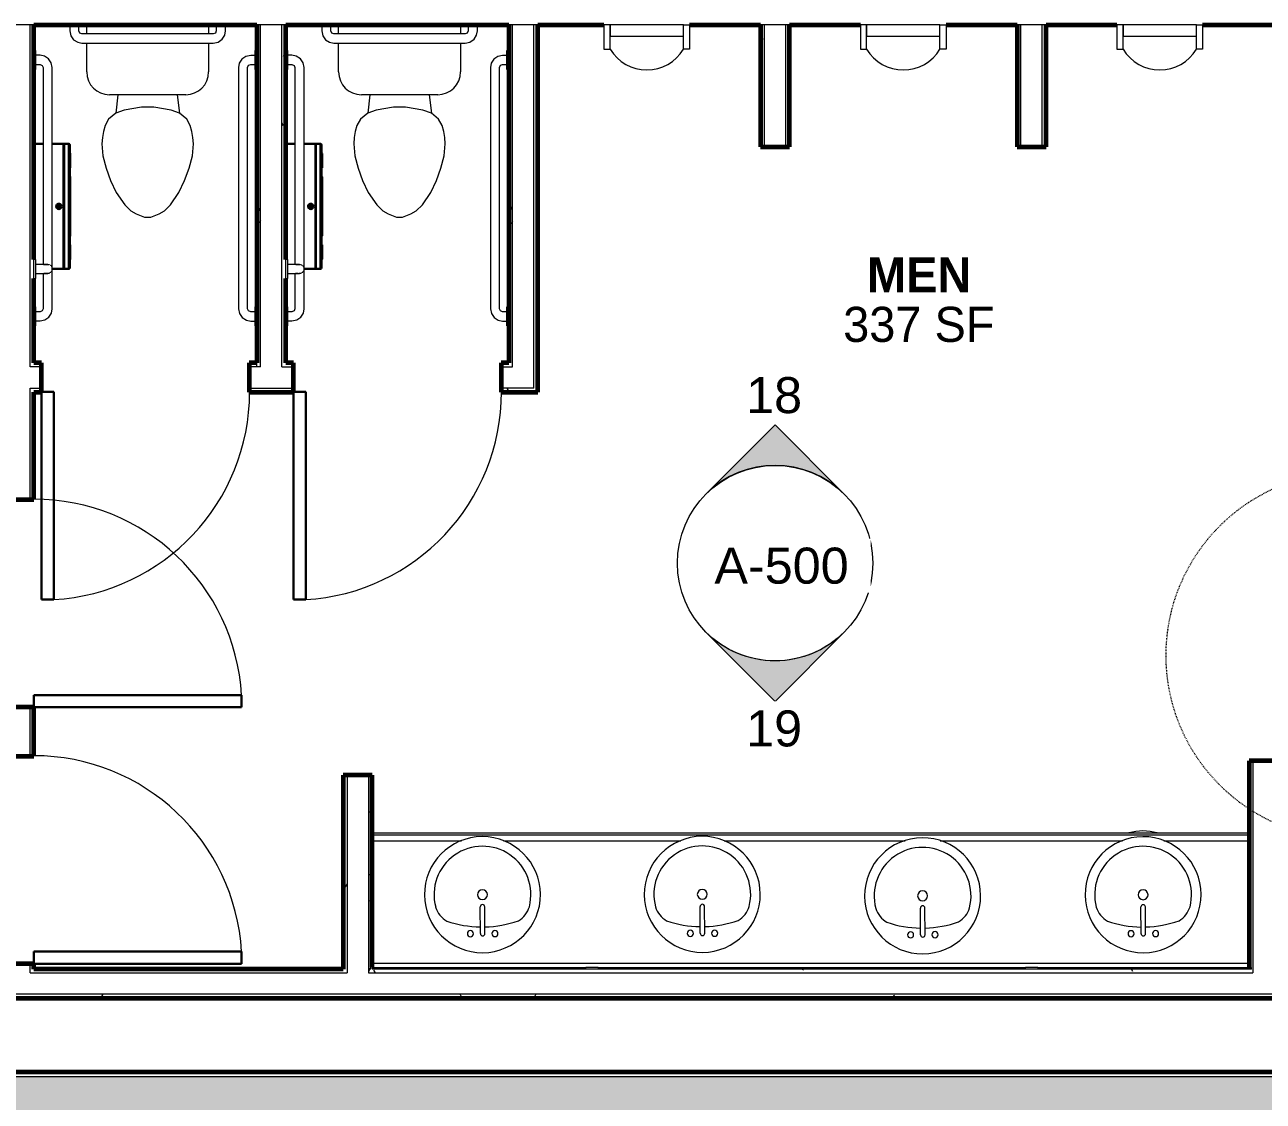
# Model space of a CAD drawing. Header units: inches. Extents: x 30 to 2293, y -1876 to -115.
# Drawn here: x 830.1 to 1032.9, y -692.5 to -516.2 of the extents above; entities that cross this region are included whole.
import ezdxf

# ---------------------------------------------------------------- set-up
doc = ezdxf.new("R2010")
doc.units = ezdxf.units.IN
doc.header["$MEASUREMENT"] = 0
doc.linetypes.add('Dash', pattern=[0.25, 0.125, -0.125])
for name, color, linetype, lineweight in [('A-AREA-IDEN', 2, 'Continuous', 9), ('A-DETL-HDLN', 90, 'Dash', 9), ('A-DETL-THIN', 151, 'Continuous', 9), ('A-DOOR', 31, 'Continuous', 18), ('A-WALL', 113, 'Continuous', 18), ('A-WALL-PATT', 111, 'Continuous', 60), ('G-ANNO-SYMB', 111, 'Continuous', 9), ('I-WALL', 2, 'Continuous', 18), ('L-SITE-WALL', 31, 'Continuous', 18), ('P-SANR-FIXT', 6, 'Continuous', 9), ('Q-CASE', 31, 'Continuous', 9), ('Q-SPCQ', 91, 'Continuous', 9)]:
    doc.layers.add(name, color=color, linetype=linetype, lineweight=lineweight)
doc.styles.add('Arial', font='arial.ttf', dxfattribs={"height": 5.901198})
doc.styles.add('Century Gothic', font='GOTHIC.TTF', dxfattribs={"height": 5.748447})
doc.styles.add('Century Gothic_B', font='GOTHICB.TTF', dxfattribs={"height": 5.744479})
pattern_1 = [(0, (0, 0), (20.48, 5.12), [0.845, -14.515, 0.845, -14.515, -81.92]), (0, (0, 0), (20.48, 5.12), [-30.72, 0.845, -29.875, 0.845, -14.515, -35.84]), (0, (0, 0), (20.48, 5.12), [-76.8, 0.845, -9.395, 0.845, -24.755]), (120, (7.68, 2.56), (-14.67405, 15.1762), [0.845, -14.515, 0.845, -14.515, -81.92]), (120, (7.68, 2.56), (-14.67405, 15.1762), [-30.72, 0.845, -29.875, 0.845, -14.515, -35.84]), (120, (7.68, 2.56), (-14.67405, 15.1762), [-76.8, 0.845, -9.395, 0.845, -24.755]), (240, (10.24, 12.8), (-5.80595, -20.2962), [0.845, -14.515, 0.845, -14.515, -81.92]), (240, (10.24, 12.8), (-5.80595, -20.2962), [-30.72, 0.845, -29.875, 0.845, -14.515, -35.84]), (240, (10.24, 12.8), (-5.80595, -20.2962), [-76.8, 0.845, -9.395, 0.845, -24.755])]

# ---------------------------------------------------------------- blocks, each defined once
blk = doc.blocks.new('Open Source Metal Building_Exterior_rvt-1-Floor Plan - Office Annex')
at = {"layer": 'A-WALL-PATT', "lineweight": 9}
h = blk.add_hatch(dxfattribs=at)
h.set_pattern_fill('FP_2', color=8, style=0, pattern_type=2)
h.set_pattern_definition([(161.57, (0.32, 0.32), (-2.56049618, -0.0005374), [0, -18.214, 2.022, 0]), (18.43, (-0.32, 0.32), (-2.56049618, 0.0005374), [0, -18.214, 2.022, 0]), (108.43, (0.32, 0.32), (1.2792209, -6.40087673), [6.07, -14.166]), (71.57, (-0.32, 0.32), (1.2792209, 6.40087673), [6.07, -14.166])])
h.paths.add_polyline_path([(1689.24, -696.46), (2210.15, -696.46), (2210.15, -688.46), (1644.4, -688.46), (1644.4, -696.46)], flags=0)
h.paths.add_polyline_path([(1540.94, -696.46), (1608.4, -696.46), (1608.4, -688.46), (1540.94, -688.46)], flags=0)
h.paths.add_polyline_path([(1234.94, -696.46), (1234.94, -688.46), (1174.4, -688.46), (1174.4, -696.46)], flags=0)
h.paths.add_polyline_path([(1138.4, -696.46), (1138.4, -688.46), (421.56, -688.46), (421.56, -696.46), (1038.09, -696.46)], flags=0)
h.paths.add_polyline_path([(385.56, -696.46), (385.56, -688.46), (126.49, -688.46), (126.49, -696.46), (376.31, -696.46)], flags=0)
at = {"layer": 'A-WALL', "color": 10}
blk.add_line((1138.4, -688.46), (421.56, -688.46), dxfattribs=at)
at = {"layer": 'L-SITE-WALL', "color": 250, "lineweight": 60}
blk.add_line((1138.4, -687.71), (421.56, -687.71), dxfattribs=at)
blk = doc.blocks.new('Urinal-Wall-3D - Urinal-Wall-3D-456486-Floor Plan - Office Annex')
at = {"layer": 'P-SANR-FIXT'}
for p, q in [((-11.29, 6), (-11.29, 10)), ((-11.29, 10), (-10.29, 10)), ((-10.29, 10), (-10.29, 6)), ((2.73, 10), (1.71, 10)), ((1.71, 10), (1.71, 6)), ((2.73, 6), (2.73, 10)), ((1.71, 7.85), (-10.29, 7.85)), ((-10.29, 7.85), (-10.29, 6)), ((1.71, 6), (1.71, 7.85)), ((-10.29, 6), (-11.29, 6)), ((-10.29, 6), (1.71, 6)), ((1.71, 6), (2.73, 6))]:
    blk.add_line(p, q, dxfattribs=at)
blk.add_arc((-4.29, 6.39), 7, 31.0027, 148.9973, dxfattribs=at)
blk = doc.blocks.new('Single-Flush - 34_ x 80_-711724-Floor Plan - Office Annex')
at = {"layer": 'A-DOOR', "lineweight": 30}
for p, q in [((15, 2.37), (15, 36.38)), ((17, 36.38), (15, 36.38)), ((17, 2.37), (17, 36.38)), ((17, 2.37), (15, 2.37))]:
    blk.add_line(p, q, dxfattribs=at)
at = {"layer": 'A-DOOR', "lineweight": 9}
blk.add_arc((17, 2.37), 34.07, 93.3657, 180, dxfattribs=at)
blk = doc.blocks.new('Sink Vanity-Round - 19_ x 19_-595517-Floor Plan - Office Annex')
at = {"layer": 'P-SANR-FIXT'}
for p, q in [((3.43, 9.73), (3.43, 5.36)), ((4.18, 9.73), (4.18, 5.36))]:
    blk.add_line(p, q, dxfattribs=at)
for centre, radius, start, end in [((3.81, 3.35), 9.5, 90, 270), ((3.81, 3.35), 9.5, 270, 90), ((1.81, 9.73), 0.5, 360, 180), ((5.81, 9.73), 0.5, 360, 180), ((3.81, -9.17), 17.81, 91.2067, 109.2086), ((1.81, 9.73), 0.5, 180, 360), ((3.81, 9.73), 0.375, 360, 180), ((3.81, -9.17), 17.81, 70.7914, 88.7933), ((5.81, 9.73), 0.5, 180, 360), ((0.05, 4.11), 4.12, 120.7927, 162.1904), ((7.56, 4.11), 4.12, 17.8096, 59.2073), ((3.81, 3.35), 7.93, 165.3071, 14.6929), ((3.81, 3.35), 0.813, 360, 180), ((3.81, 5.36), 0.375, 180, 360), ((3.81, 3.35), 0.813, 180, 360)]:
    blk.add_arc(centre, radius, start, end, dxfattribs=at)
blk = doc.blocks.new('Toilet-Domestic-3D - Toilet-Domestic-3D-V10-Floor Plan - Office Annex')
at = {"layer": 'P-SANR-FIXT'}
for p, q in [((-9.98, 17.98), (-9.98, 19.48)), ((9.98, 19.48), (9.98, 17.98)), ((-9.98, 11.75), (-9.98, 16.48)), ((9.98, 16.48), (9.98, 11.75)), ((6.25, 8.02), (-6.25, 8.02)), ((-4.86, 8.02), (-5.21, 5)), ((4.86, 8.02), (5.21, 5)), ((-5.21, 5), (-6.4, 4)), ((-3.84, 5.5), (-5.21, 5)), ((-1, 6), (-3.84, 5.5)), ((1, 6), (-1, 6)), ((3.84, 5.5), (1, 6)), ((5.21, 5), (3.84, 5.5)), ((6.4, 4), (5.21, 5)), ((-6.97, 3), (-7.24, 2)), ((-6.4, 4), (-6.97, 3)), ((6.97, 3), (6.4, 4)), ((7.24, 2), (6.97, 3)), ((-7.41, 1), (-7.5, 0)), ((-7.5, 0), (-7.33, -1.99)), ((-7.24, 2), (-7.41, 1)), ((7.41, 1), (7.24, 2)), ((7.33, -1.99), (7.5, 0)), ((7.5, 0), (7.41, 1)), ((-7.33, -1.99), (-6.79, -4)), ((6.79, -4), (7.33, -1.99)), ((-6.79, -4), (-6.06, -6)), ((6.06, -6), (6.79, -4)), ((-6.06, -6), (-5.13, -8)), ((5.13, -8), (6.06, -6)), ((-5.13, -8), (-3.74, -10)), ((3.74, -10), (5.13, -8)), ((-3.74, -10), (-2.74, -11)), ((2.74, -11), (3.74, -10)), ((-2.74, -11), (-1.87, -11.5)), ((-1.87, -11.5), (-0.5, -12)), ((-0.5, -12), (0.5, -12)), ((0.5, -12), (1.87, -11.5)), ((1.87, -11.5), (2.74, -11))]:
    blk.add_line(p, q, dxfattribs=at)
for centre, start, end in [((-6.25, 11.75), 180, 270), ((6.25, 11.75), 270, 360)]:
    blk.add_arc(centre, 3.73, start, end, dxfattribs=at)
blk = doc.blocks.new('Toilet-Domestic-3D - Toilet-Domestic-3D-V11-Floor Plan - Office Annex')
at = {"layer": 'P-SANR-FIXT'}
for p, q in [((-9.98, 17.98), (-9.98, 19.48)), ((9.98, 19.48), (9.98, 17.98)), ((-9.98, 11.75), (-9.98, 16.48)), ((9.98, 16.48), (9.98, 11.75)), ((6.25, 8.02), (-6.25, 8.02)), ((-4.86, 8.02), (-5.21, 5)), ((4.86, 8.02), (5.21, 5)), ((-5.21, 5), (-6.4, 4)), ((-3.84, 5.5), (-5.21, 5)), ((-1, 6), (-3.84, 5.5)), ((1, 6), (-1, 6)), ((3.84, 5.5), (1, 6)), ((5.21, 5), (3.84, 5.5)), ((6.4, 4), (5.21, 5)), ((-6.97, 3), (-7.24, 2)), ((-6.4, 4), (-6.97, 3)), ((6.97, 3), (6.4, 4)), ((7.24, 2), (6.97, 3)), ((-7.41, 1), (-7.5, 0)), ((-7.5, 0), (-7.33, -1.99)), ((-7.24, 2), (-7.41, 1)), ((7.41, 1), (7.24, 2)), ((7.33, -1.99), (7.5, 0)), ((7.5, 0), (7.41, 1)), ((-7.33, -1.99), (-6.79, -4)), ((6.79, -4), (7.33, -1.99)), ((-6.79, -4), (-6.06, -6)), ((6.06, -6), (6.79, -4)), ((-6.06, -6), (-5.13, -8)), ((5.13, -8), (6.06, -6)), ((-5.13, -8), (-3.74, -10)), ((3.74, -10), (5.13, -8)), ((-3.74, -10), (-2.74, -11)), ((2.74, -11), (3.74, -10)), ((-2.74, -11), (-1.87, -11.5)), ((-1.87, -11.5), (-0.5, -12)), ((-0.5, -12), (0.5, -12)), ((0.5, -12), (1.87, -11.5)), ((1.87, -11.5), (2.74, -11))]:
    blk.add_line(p, q, dxfattribs=at)
for centre, start, end in [((-6.25, 11.75), 180, 270), ((6.25, 11.75), 270, 360)]:
    blk.add_arc(centre, 3.73, start, end, dxfattribs=at)
blk = doc.blocks.new('817_Grab_Bars - 8170-001240-655301-Floor Plan - Office Annex')
at = {"layer": 'Q-SPCQ'}
for p, q in [((836.67, -516.21), (836.67, -516.49)), ((838.23, -516.49), (836.67, -516.49)), ((837.48, -516.49), (837.48, -517.21)), ((839.8, -516.49), (838.23, -516.49)), ((838.98, -517.21), (838.98, -516.49)), ((839.8, -516.49), (839.8, -516.21)), ((860.67, -516.21), (860.67, -516.49)), ((862.23, -516.49), (860.67, -516.49)), ((861.48, -516.49), (861.48, -517.21)), ((863.8, -516.49), (862.23, -516.49)), ((862.98, -517.21), (862.98, -516.49)), ((863.8, -516.49), (863.8, -516.21)), ((860.98, -517.71), (839.48, -517.71)), ((839.48, -519.21), (860.98, -519.21))]:
    blk.add_line(p, q, dxfattribs=at)
at = {"layer": 'Q-SPCQ', "flags": 128}
for points in [[(837.48, -517.21), (837.65, -518), (838.1, -518.66), (838.78, -519.08), (839.48, -519.21)], [(839.48, -517.71), (839.12, -517.56), (838.98, -517.21)], [(860.98, -519.21), (861.77, -519.05), (862.43, -518.59), (862.86, -517.92), (862.98, -517.21)], [(861.48, -517.21), (861.33, -517.57), (860.98, -517.71)]]:
    blk.add_lwpolyline(points, dxfattribs=at)
blk = doc.blocks.new('817_Grab_Bars - 8170-001420-V15-Floor Plan - Office Annex')
at = {"layer": 'Q-SPCQ'}
for p, q in [((831.89, -520.4), (831.61, -520.4)), ((831.89, -520.4), (831.89, -521.96)), ((832.61, -521.21), (831.89, -521.21)), ((831.89, -521.96), (831.89, -523.52)), ((831.89, -522.71), (832.61, -522.71)), ((833.11, -523.21), (833.11, -555.44)), ((834.61, -562.71), (834.61, -523.21)), ((831.61, -523.52), (831.89, -523.52)), ((833.11, -556.94), (833.11, -562.71)), ((831.89, -562.4), (831.61, -562.4)), ((831.89, -562.4), (831.89, -563.96)), ((832.61, -563.21), (831.89, -563.21)), ((831.61, -565.52), (831.89, -565.52)), ((831.89, -563.96), (831.89, -565.52)), ((831.89, -564.71), (832.61, -564.71))]:
    blk.add_line(p, q, dxfattribs=at)
at = {"layer": 'Q-SPCQ', "flags": 128}
for points in [[(834.61, -523.21), (834.45, -522.43), (833.99, -521.77), (833.32, -521.34), (832.61, -521.21)], [(832.61, -522.71), (832.97, -522.86), (833.11, -523.21)], [(832.61, -564.71), (833.39, -564.55), (834.05, -564.09), (834.48, -563.42), (834.61, -562.71)], [(833.11, -562.71), (832.96, -563.07), (832.61, -563.21)]]:
    blk.add_lwpolyline(points, dxfattribs=at)
blk = doc.blocks.new('817_Grab_Bars - 8170-001420-V9-Floor Plan - Office Annex')
at = {"layer": 'Q-SPCQ'}
for p, q in [((1749.94, -707.7), (1749.66, -707.7)), ((1749.66, -709.27), (1749.66, -707.7)), ((1749.66, -708.52), (1748.94, -708.52)), ((1749.66, -710.83), (1749.66, -709.27)), ((1746.94, -710.52), (1746.94, -750.02)), ((1748.44, -750.02), (1748.44, -710.52)), ((1748.94, -710.02), (1749.66, -710.02)), ((1749.66, -710.83), (1749.94, -710.83)), ((1749.94, -749.7), (1749.66, -749.7)), ((1749.66, -751.27), (1749.66, -749.7)), ((1749.66, -750.52), (1748.94, -750.52)), ((1748.94, -752.02), (1749.66, -752.02)), ((1749.66, -752.83), (1749.66, -751.27)), ((1749.66, -752.83), (1749.94, -752.83))]:
    blk.add_line(p, q, dxfattribs=at)
at = {"layer": 'Q-SPCQ', "flags": 128}
for points in [[(1748.94, -708.52), (1748.15, -708.68), (1747.49, -709.13), (1747.07, -709.81), (1746.94, -710.52)], [(1748.44, -710.52), (1748.59, -710.15), (1748.94, -710.02)], [(1746.94, -750.02), (1747.1, -750.8), (1747.55, -751.46), (1748.23, -751.89), (1748.94, -752.02)], [(1748.94, -750.52), (1748.58, -750.36), (1748.44, -750.02)]]:
    blk.add_lwpolyline(points, dxfattribs=at)
blk = doc.blocks.new('817_Grab_Bars - 8170-001420-V16-Floor Plan - Office Annex')
at = {"layer": 'Q-SPCQ'}
for p, q in [((873.14, -520.4), (872.86, -520.4)), ((873.14, -520.4), (873.14, -521.96)), ((873.86, -521.21), (873.14, -521.21)), ((873.14, -521.96), (873.14, -523.52)), ((873.14, -522.71), (873.86, -522.71)), ((874.36, -523.21), (874.36, -555.44)), ((875.86, -562.71), (875.86, -523.21)), ((872.86, -523.52), (873.14, -523.52)), ((874.36, -556.94), (874.36, -562.71)), ((873.14, -562.4), (872.86, -562.4)), ((873.14, -562.4), (873.14, -563.96)), ((873.86, -563.21), (873.14, -563.21)), ((872.86, -565.52), (873.14, -565.52)), ((873.14, -563.96), (873.14, -565.52)), ((873.14, -564.71), (873.86, -564.71))]:
    blk.add_line(p, q, dxfattribs=at)
at = {"layer": 'Q-SPCQ', "flags": 128}
for points in [[(875.86, -523.21), (875.7, -522.43), (875.24, -521.77), (874.57, -521.34), (873.86, -521.21)], [(873.86, -522.71), (874.22, -522.86), (874.36, -523.21)], [(873.86, -564.71), (874.64, -564.55), (875.3, -564.09), (875.73, -563.42), (875.86, -562.71)], [(874.36, -562.71), (874.21, -563.07), (873.86, -563.21)]]:
    blk.add_lwpolyline(points, dxfattribs=at)
blk = doc.blocks.new('817_Grab_Bars - 8170-001240-654970-Floor Plan - Office Annex')
at = {"layer": 'Q-SPCQ'}
for p, q in [((877.92, -516.21), (877.92, -516.49)), ((879.48, -516.49), (877.92, -516.49)), ((878.73, -516.49), (878.73, -517.21)), ((881.05, -516.49), (879.48, -516.49)), ((880.23, -517.21), (880.23, -516.49)), ((881.05, -516.49), (881.05, -516.21)), ((901.92, -516.21), (901.92, -516.49)), ((903.48, -516.49), (901.92, -516.49)), ((902.73, -516.49), (902.73, -517.21)), ((905.05, -516.49), (903.48, -516.49)), ((904.23, -517.21), (904.23, -516.49)), ((905.05, -516.49), (905.05, -516.21)), ((902.23, -517.71), (880.73, -517.71)), ((880.73, -519.21), (902.23, -519.21))]:
    blk.add_line(p, q, dxfattribs=at)
at = {"layer": 'Q-SPCQ', "flags": 128}
for points in [[(878.73, -517.21), (878.9, -518), (879.35, -518.66), (880.03, -519.08), (880.73, -519.21)], [(880.73, -517.71), (880.37, -517.56), (880.23, -517.21)], [(902.23, -519.21), (903.02, -519.05), (903.68, -518.59), (904.11, -517.92), (904.23, -517.21)], [(902.73, -517.21), (902.58, -517.57), (902.23, -517.71)]]:
    blk.add_lwpolyline(points, dxfattribs=at)
blk = doc.blocks.new('Dispenser-Toilet_Tissue-Frost_Products_LTD_-Jumbo-169 - Steel-Brushed-Stainless_Steel-V19-Floor Plan - Office Annex')
at = {"layer": 'Q-SPCQ', "lineweight": 30}
for p, q in [((833.11, -535.69), (831.61, -535.69)), ((836.45, -535.69), (834.61, -535.69)), ((836.45, -535.69), (836.45, -556.19)), ((836.51, -556.13), (836.51, -535.75)), ((836.54, -535.75), (836.51, -535.75)), ((837.31, -535.69), (836.54, -535.69)), ((836.54, -535.69), (836.54, -535.75)), ((836.54, -535.75), (836.54, -556.13)), ((837.31, -556.19), (837.31, -535.69)), ((837.47, -537.2), (837.47, -535.85)), ((837.47, -554.68), (837.47, -537.2)), ((837.57, -539.53), (837.57, -537.36)), ((837.47, -541), (837.47, -539.69)), ((837.57, -550.69), (837.57, -541.19)), ((835.51, -545.9), (835.51, -545.98)), ((835.85, -545.9), (835.51, -545.9)), ((835.51, -545.98), (835.85, -545.98)), ((835.85, -545.98), (835.85, -545.9)), ((837.47, -552.18), (837.47, -550.88)), ((837.57, -554.52), (837.57, -552.34)), ((837.47, -556.03), (837.47, -554.68)), ((834.61, -556.19), (836.45, -556.19)), ((836.51, -556.13), (836.54, -556.13)), ((836.54, -556.13), (836.54, -556.19)), ((836.54, -556.19), (837.31, -556.19))]:
    blk.add_line(p, q, dxfattribs=at)
for radius in [0.437, 0.357]:
    blk.add_circle((835.69, -545.94), radius, dxfattribs=at)
for centre, radius, start, end in [((836.45, -535.75), 0.06, 0, 90), ((837.31, -535.85), 0.16, 0, 90), ((837.39, -537.36), 0.18, 0, 63.6122), ((837.45, -538.91), 0.118, 10.8116, 82.3569), ((837.42, -538.91), 0.151, 289.6341, 357.321), ((837.42, -538.93), 0.151, 289.6341, 356.8331), ((837.39, -538.94), 0.18, 296.3878, 0), ((837.45, -539.52), 0.119, 10.0401, 81.5195), ((837.42, -539.51), 0.151, 289.6341, 357.321), ((837.42, -539.52), 0.151, 289.6341, 357.321), ((837.39, -539.53), 0.18, 296.3878, 0), ((837.35, -541.19), 0.22, 0, 56.9443), ((837.35, -550.69), 0.22, 303.0557, 0), ((837.39, -552.34), 0.18, 0, 63.6122), ((837.42, -552.35), 0.151, 2.679, 70.3659), ((837.42, -552.36), 0.151, 2.679, 70.3659), ((837.45, -552.36), 0.119, 278.4805, 349.9599), ((837.39, -552.93), 0.18, 0, 63.6084), ((837.42, -552.94), 0.151, 3.1667, 70.3726), ((837.42, -552.96), 0.151, 2.679, 70.3653), ((837.45, -552.96), 0.118, 277.6431, 349.1884), ((837.39, -554.52), 0.18, 296.3878, 0), ((836.45, -556.13), 0.0601, 270, 357.3185), ((837.31, -556.03), 0.16, 270, 359.0019)]:
    blk.add_arc(centre, radius, start, end, dxfattribs=at)
blk = doc.blocks.new('Dispenser-Toilet_Tissue-Frost_Products_LTD_-Jumbo-169 - Steel-Brushed-Stainless_Steel-V20-Floor Plan - Office Annex')
at = {"layer": 'Q-SPCQ', "lineweight": 30}
for p, q in [((874.36, -535.69), (872.86, -535.69)), ((877.7, -535.69), (875.86, -535.69)), ((877.7, -535.69), (877.7, -556.19)), ((877.76, -556.13), (877.76, -535.75)), ((877.79, -535.75), (877.76, -535.75)), ((878.56, -535.69), (877.79, -535.69)), ((877.79, -535.69), (877.79, -535.75)), ((877.79, -535.75), (877.79, -556.13)), ((878.56, -556.19), (878.56, -535.69)), ((878.72, -537.2), (878.72, -535.85)), ((878.72, -554.68), (878.72, -537.2)), ((878.82, -539.53), (878.82, -537.36)), ((878.72, -541), (878.72, -539.69)), ((878.82, -550.69), (878.82, -541.19)), ((876.76, -545.9), (876.76, -545.98)), ((877.1, -545.9), (876.76, -545.9)), ((876.76, -545.98), (877.1, -545.98)), ((877.1, -545.98), (877.1, -545.9)), ((878.72, -552.18), (878.72, -550.88)), ((878.82, -554.52), (878.82, -552.34)), ((878.72, -556.03), (878.72, -554.68)), ((875.86, -556.19), (877.7, -556.19)), ((877.76, -556.13), (877.79, -556.13)), ((877.79, -556.13), (877.79, -556.19)), ((877.79, -556.19), (878.56, -556.19))]:
    blk.add_line(p, q, dxfattribs=at)
for radius in [0.437, 0.357]:
    blk.add_circle((876.94, -545.94), radius, dxfattribs=at)
for centre, radius, start, end in [((877.7, -535.75), 0.06, 0, 90), ((878.56, -535.85), 0.16, 0, 90), ((878.64, -537.36), 0.18, 0, 63.6122), ((878.7, -538.91), 0.118, 10.8116, 82.3569), ((878.67, -538.91), 0.151, 289.6341, 357.321), ((878.67, -538.93), 0.151, 289.6341, 356.8331), ((878.64, -538.94), 0.18, 296.3878, 0), ((878.7, -539.52), 0.119, 10.0401, 81.5195), ((878.67, -539.51), 0.151, 289.6341, 357.321), ((878.67, -539.52), 0.151, 289.6341, 357.321), ((878.64, -539.53), 0.18, 296.3878, 0), ((878.6, -541.19), 0.22, 0, 56.9443), ((878.6, -550.69), 0.22, 303.0557, 0), ((878.64, -552.34), 0.18, 0, 63.6122), ((878.67, -552.35), 0.151, 2.679, 70.3659), ((878.67, -552.36), 0.151, 2.679, 70.3659), ((878.7, -552.36), 0.119, 278.4805, 349.9599), ((878.64, -552.93), 0.18, 0, 63.6084), ((878.67, -552.94), 0.151, 3.1667, 70.3726), ((878.67, -552.96), 0.151, 2.679, 70.3653), ((878.7, -552.96), 0.118, 277.6431, 349.1884), ((878.64, -554.52), 0.18, 296.3878, 0), ((877.7, -556.13), 0.0601, 270, 357.3185), ((878.56, -556.03), 0.16, 270, 359.0019)]:
    blk.add_arc(centre, radius, start, end, dxfattribs=at)
blk = doc.blocks.new('817_Grab_Bars - 8170-001180-V22-Floor Plan - Office Annex')
at = {"layer": 'Q-SPCQ'}
for p, q in [((831.89, -554.62), (831.61, -554.62)), ((831.61, -557.75), (831.61, -554.62)), ((831.89, -554.62), (831.89, -557.75)), ((832.61, -555.44), (831.89, -555.44)), ((831.89, -556.94), (832.61, -556.94)), ((831.61, -557.75), (831.89, -557.75))]:
    blk.add_line(p, q, dxfattribs=at)
at = {"layer": 'Q-SPCQ', "flags": 128}
for points in [[(833.86, -555.44), (833.86, -555.44), (833.86, -555.44), (833.85, -555.44), (833.84, -555.44), (833.83, -555.44), (833.82, -555.44), (833.81, -555.44), (833.8, -555.44), (833.78, -555.44), (833.76, -555.44), (833.74, -555.44), (833.72, -555.44), (833.69, -555.44), (833.67, -555.44), (833.64, -555.44), (833.61, -555.44), (833.58, -555.44), (833.55, -555.44), (833.52, -555.44), (833.48, -555.44), (833.44, -555.44), (833.41, -555.44), (833.37, -555.44), (833.33, -555.44), (833.28, -555.44), (833.24, -555.44), (833.2, -555.44), (833.15, -555.44), (833.11, -555.44), (833.06, -555.44), (833.02, -555.44), (832.97, -555.44), (832.92, -555.44), (832.87, -555.44), (832.82, -555.44), (832.77, -555.44), (832.72, -555.44), (832.67, -555.44), (832.62, -555.44), (832.61, -555.44)], [(833.19, -555.44), (833.23, -555.44), (833.27, -555.44), (833.32, -555.44), (833.36, -555.44), (833.4, -555.44), (833.43, -555.44), (833.47, -555.44), (833.51, -555.44), (833.54, -555.44), (833.57, -555.44), (833.6, -555.44), (833.63, -555.44), (833.66, -555.44), (833.69, -555.44), (833.71, -555.44)], [(833.77, -555.44), (833.79, -555.44), (833.81, -555.44), (833.82, -555.44), (833.83, -555.44), (833.84, -555.44), (833.85, -555.44), (833.85, -555.44), (833.86, -555.44), (833.86, -555.44), (833.86, -555.44)], [(833.86, -555.44), (833.89, -555.44), (833.92, -555.44), (833.95, -555.44), (833.98, -555.45), (834.01, -555.45), (834.04, -555.46), (834.07, -555.47), (834.1, -555.48), (834.12, -555.49), (834.15, -555.5), (834.18, -555.51)], [(834.28, -555.57), (834.31, -555.59), (834.33, -555.6), (834.35, -555.62)], [(832.61, -556.94), (832.66, -556.94), (832.71, -556.94), (832.76, -556.94), (832.81, -556.94), (832.86, -556.94), (832.91, -556.94), (832.95, -556.94), (833, -556.94), (833.05, -556.94), (833.1, -556.94), (833.14, -556.94), (833.19, -556.94), (833.23, -556.94), (833.27, -556.94), (833.32, -556.94), (833.36, -556.94), (833.4, -556.94), (833.43, -556.94), (833.47, -556.94), (833.51, -556.94), (833.54, -556.94), (833.57, -556.94), (833.6, -556.94), (833.63, -556.94), (833.66, -556.94), (833.69, -556.94), (833.71, -556.94), (833.73, -556.94), (833.76, -556.94), (833.77, -556.94), (833.79, -556.94), (833.81, -556.94), (833.82, -556.94), (833.83, -556.94), (833.84, -556.94), (833.85, -556.94), (833.85, -556.94), (833.86, -556.94), (833.86, -556.94), (833.86, -556.94)], [(833.86, -556.94), (833.86, -556.94), (833.86, -556.94), (833.85, -556.94), (833.84, -556.94), (833.83, -556.94), (833.82, -556.94), (833.81, -556.94), (833.8, -556.94), (833.78, -556.94), (833.76, -556.94), (833.74, -556.94), (833.72, -556.94), (833.69, -556.94), (833.67, -556.94), (833.64, -556.94), (833.61, -556.94), (833.58, -556.94), (833.55, -556.94), (833.52, -556.94), (833.48, -556.94), (833.44, -556.94), (833.41, -556.94), (833.37, -556.94), (833.33, -556.94), (833.28, -556.94), (833.24, -556.94)], [(834.19, -556.86), (834.16, -556.87), (834.13, -556.89), (834.1, -556.9), (834.07, -556.91), (834.05, -556.91), (834.02, -556.92), (833.99, -556.93), (833.96, -556.93), (833.93, -556.93), (833.9, -556.94), (833.87, -556.94), (833.86, -556.94)], [(834.36, -556.75), (834.34, -556.77), (834.31, -556.78), (834.29, -556.8), (834.26, -556.82)], [(834.48, -556.61), (834.46, -556.64), (834.44, -556.66), (834.42, -556.68)], [(834.44, -555.71), (834.46, -555.73), (834.47, -555.76)], [(834.57, -556.42), (834.56, -556.45), (834.55, -556.48), (834.54, -556.51), (834.52, -556.53)], [(834.53, -555.86), (834.55, -555.89), (834.56, -555.92), (834.57, -555.94)], [(834.59, -556.03), (834.6, -556.06), (834.6, -556.09), (834.61, -556.12), (834.61, -556.15), (834.61, -556.18)], [(834.61, -556.19), (834.61, -556.22), (834.61, -556.25), (834.6, -556.28), (834.6, -556.31), (834.59, -556.34)]]:
    blk.add_lwpolyline(points, dxfattribs=at)
blk = doc.blocks.new('817_Grab_Bars - 8170-001180-V23-Floor Plan - Office Annex')
at = {"layer": 'Q-SPCQ'}
for p, q in [((873.14, -554.62), (872.86, -554.62)), ((872.86, -557.75), (872.86, -554.62)), ((873.14, -554.62), (873.14, -557.75)), ((873.86, -555.44), (873.14, -555.44)), ((873.14, -556.94), (873.86, -556.94)), ((872.86, -557.75), (873.14, -557.75))]:
    blk.add_line(p, q, dxfattribs=at)
at = {"layer": 'Q-SPCQ', "flags": 128}
for points in [[(875.11, -555.44), (875.11, -555.44), (875.11, -555.44), (875.1, -555.44), (875.09, -555.44), (875.08, -555.44), (875.07, -555.44), (875.06, -555.44), (875.05, -555.44), (875.03, -555.44), (875.01, -555.44), (874.99, -555.44), (874.97, -555.44), (874.94, -555.44), (874.92, -555.44), (874.89, -555.44), (874.86, -555.44), (874.83, -555.44), (874.8, -555.44), (874.77, -555.44), (874.73, -555.44), (874.69, -555.44), (874.66, -555.44), (874.62, -555.44), (874.58, -555.44), (874.53, -555.44), (874.49, -555.44), (874.45, -555.44), (874.4, -555.44), (874.36, -555.44), (874.31, -555.44), (874.27, -555.44), (874.22, -555.44), (874.17, -555.44), (874.12, -555.44), (874.07, -555.44), (874.02, -555.44), (873.97, -555.44), (873.92, -555.44), (873.87, -555.44), (873.86, -555.44)], [(874.49, -555.44), (874.52, -555.44), (874.57, -555.44), (874.61, -555.44), (874.65, -555.44), (874.68, -555.44), (874.72, -555.44), (874.76, -555.44), (874.79, -555.44), (874.82, -555.44), (874.85, -555.44), (874.88, -555.44), (874.91, -555.44), (874.94, -555.44), (874.96, -555.44), (874.98, -555.44), (875.01, -555.44), (875.02, -555.44)], [(875.07, -555.44), (875.08, -555.44), (875.09, -555.44), (875.1, -555.44), (875.1, -555.44), (875.11, -555.44), (875.11, -555.44), (875.11, -555.44)], [(875.11, -555.44), (875.14, -555.44), (875.17, -555.44), (875.2, -555.44), (875.23, -555.45), (875.26, -555.45)], [(875.35, -555.48), (875.37, -555.49), (875.4, -555.5), (875.43, -555.51), (875.46, -555.52)], [(875.51, -555.55), (875.53, -555.57), (875.56, -555.59), (875.58, -555.6), (875.6, -555.62)], [(875.67, -555.69), (875.69, -555.71), (875.71, -555.73), (875.72, -555.76), (875.74, -555.78)], [(873.86, -556.94), (873.91, -556.94), (873.96, -556.94), (874.01, -556.94), (874.06, -556.94), (874.11, -556.94), (874.16, -556.94), (874.2, -556.94), (874.25, -556.94), (874.3, -556.94), (874.35, -556.94), (874.39, -556.94), (874.44, -556.94), (874.48, -556.94), (874.52, -556.94), (874.57, -556.94), (874.61, -556.94), (874.65, -556.94), (874.68, -556.94), (874.72, -556.94), (874.76, -556.94), (874.79, -556.94), (874.82, -556.94), (874.85, -556.94), (874.88, -556.94), (874.91, -556.94), (874.94, -556.94), (874.96, -556.94), (874.98, -556.94), (875.01, -556.94), (875.02, -556.94), (875.04, -556.94), (875.06, -556.94), (875.07, -556.94), (875.08, -556.94), (875.09, -556.94), (875.1, -556.94), (875.1, -556.94), (875.11, -556.94), (875.11, -556.94), (875.11, -556.94)], [(874.86, -556.94), (874.83, -556.94), (874.8, -556.94), (874.77, -556.94), (874.73, -556.94), (874.69, -556.94), (874.66, -556.94), (874.62, -556.94), (874.58, -556.94), (874.53, -556.94), (874.49, -556.94), (874.45, -556.94)], [(875.11, -556.94), (875.11, -556.94), (875.11, -556.94), (875.1, -556.94), (875.09, -556.94), (875.08, -556.94), (875.07, -556.94), (875.06, -556.94), (875.05, -556.94), (875.03, -556.94)], [(875.41, -556.87), (875.38, -556.89), (875.35, -556.9), (875.32, -556.91), (875.3, -556.91), (875.27, -556.92), (875.24, -556.93), (875.21, -556.93), (875.18, -556.93), (875.15, -556.94), (875.12, -556.94), (875.11, -556.94)], [(875.61, -556.75), (875.59, -556.77), (875.56, -556.78), (875.54, -556.8), (875.51, -556.82)], [(875.73, -556.61), (875.71, -556.64), (875.69, -556.66), (875.67, -556.68)], [(875.77, -555.83), (875.78, -555.86), (875.8, -555.89), (875.81, -555.92), (875.82, -555.94), (875.83, -555.97)], [(875.82, -556.42), (875.81, -556.45), (875.8, -556.48), (875.79, -556.51), (875.77, -556.53)], [(875.84, -556.03), (875.85, -556.06), (875.85, -556.09), (875.86, -556.12), (875.86, -556.15), (875.86, -556.18)], [(875.86, -556.19), (875.86, -556.22), (875.86, -556.25), (875.85, -556.28), (875.85, -556.31), (875.84, -556.34)]]:
    blk.add_lwpolyline(points, dxfattribs=at)
blk = doc.blocks.new('Bradley-Washroom_Accessories-Mirrors-747_Standard - 60_ x 36_ _ BradEX 2-663032-Floor Plan - Office Annex')
at = {"layer": 'Q-SPCQ'}
for p, q in [((887.01, -670.59), (922.01, -670.59)), ((887.01, -670.59), (887.01, -670.84)), ((922.01, -670.84), (887.01, -670.84)), ((922.01, -670.84), (922.01, -670.55)), ((924.01, -670.55), (922.01, -670.55)), ((924.01, -670.84), (922.01, -670.84)), ((924.01, -670.55), (924.01, -670.84)), ((924.01, -670.59), (994.01, -670.59)), ((994.01, -670.84), (924.01, -670.84)), ((994.01, -670.84), (994.01, -670.55)), ((996.01, -670.55), (994.01, -670.55)), ((996.01, -670.84), (994.01, -670.84)), ((996.01, -670.55), (996.01, -670.84)), ((996.01, -670.59), (1031.01, -670.59)), ((1031.01, -670.84), (996.01, -670.84)), ((1031.01, -670.84), (1031.01, -670.59))]:
    blk.add_line(p, q, dxfattribs=at)
blk = doc.blocks.new('Counter Top1 - 24_ Depth-699709-Floor Plan - Office Annex')
at = {"layer": 'Q-CASE'}
for p, q in [((96.33, -0.75), (-47.26, -0.75)), ((-47.26, -22), (96.33, -22))]:
    blk.add_line(p, q, dxfattribs=at)
blk = doc.blocks.new('KNEE PROTECTOR1 - KNEE PROTECTOR-701074-Floor Plan - Office Annex')
at = {"layer": 'Q-CASE'}
for p, q in [((79114.3, -9330.82), (79100.33, -9330.82)), ((79150.92, -9330.82), (79121.06, -9330.82)), ((79186.31, -9330.82), (79156.67, -9330.82)), ((79222.44, -9330.82), (79193.41, -9330.82)), ((79243.92, -9330.82), (79229.29, -9330.82)), ((79243.92, -9331.82), (79100.33, -9331.82))]:
    blk.add_line(p, q, dxfattribs=at)
blk = doc.blocks.new('Elevation - Filled Arrow-152140-Floor Plan - Office Annex')
at = {"layer": 'G-ANNO-SYMB'}
blk.add_circle((0, 0), 0.25, dxfattribs=at)
blk = doc.blocks.new('Elevation - Filled Arrow-151867-Floor Plan - Office Annex')
at = {"layer": 'G-ANNO-SYMB'}
h = blk.add_hatch(color=256, dxfattribs=at)
edge = h.paths.add_edge_path(flags=0)
edge.add_line((0, 0.3536), (0.1768, 0.1768))
edge.add_arc((0, 0), 0.25, 45, 135)
edge.add_line((-0.1768, 0.1768), (0, 0.3536))
for p, q in [((0, 0.3536), (-0.1768, 0.1768)), ((0, 0.3536), (-0.1768, 0.1768)), ((0.1768, 0.1768), (0, 0.3536)), ((0.1768, 0.1768), (0, 0.3536))]:
    blk.add_line(p, q, dxfattribs=at)
blk.add_arc((0, 0), 0.25, 45, 135, dxfattribs=at)

msp = doc.modelspace()

# ---------------------------------------------------------------- hatches: boundary and pattern name
at = {"layer": 'A-WALL-PATT', "lineweight": 9}
h = msp.add_hatch(dxfattribs=at)
h.set_pattern_fill('FP_1', color=256, style=0, pattern_type=2)
h.set_pattern_definition(pattern_1)
h.paths.add_polyline_path([(831.61, -670.84), (831.61, -669.96), (830.98, -669.96), (830.98, -670.84)], flags=0)
h.paths.add_polyline_path([(830.98, -635.96), (831.61, -635.96), (831.61, -627.96), (830.98, -627.96), (830.98, -629.33)], flags=0)
h.paths.add_polyline_path([(831.61, -593.96), (831.61, -576.34), (830.98, -576.34), (830.98, -593.96)], flags=0)
h.paths.add_polyline_path([(831.61, -572.21), (831.61, -516.21), (830.98, -516.21), (830.98, -572.21)], flags=0)
h = msp.add_hatch(dxfattribs=at)
h.set_pattern_fill('FP_1', color=256, style=0, pattern_type=2)
h.set_pattern_definition(pattern_1)
h.paths.add_polyline_path([(868.73, -572.21), (868.73, -516.21), (868.11, -516.21), (868.11, -572.21)], flags=0)
h = msp.add_hatch(dxfattribs=at)
h.set_pattern_fill('FP_1', color=256, style=0, pattern_type=2)
h.set_pattern_definition(pattern_1)
h.paths.add_polyline_path([(872.86, -571.59), (872.86, -516.21), (872.23, -516.21), (872.23, -571.59)], flags=0)
h = msp.add_hatch(dxfattribs=at)
h.set_pattern_fill('FP_1', color=256, style=0, pattern_type=2)
h.set_pattern_definition(pattern_1)
h.paths.add_polyline_path([(909.36, -572.21), (909.98, -572.21), (909.98, -516.21), (909.36, -516.21), (909.36, -571.59)], flags=0)
h = msp.add_hatch(dxfattribs=at)
h.set_pattern_fill('FP_1', color=256, style=0, pattern_type=2)
h.set_pattern_definition(pattern_1)
h.paths.add_polyline_path([(951.23, -536.21), (951.23, -516.21), (950.61, -516.21), (950.61, -536.21)], flags=0)
h = msp.add_hatch(dxfattribs=at)
h.set_pattern_fill('FP_1', color=256, style=0, pattern_type=2)
h.set_pattern_definition(pattern_1)
h.paths.add_polyline_path([(830.98, -576.34), (832.86, -576.34), (832.86, -575.71), (830.98, -575.71)], flags=0)
h.paths.add_polyline_path([(874.11, -576.34), (874.11, -575.71), (866.86, -575.71), (866.86, -576.34)], flags=0)
h.paths.add_polyline_path([(913.48, -576.34), (913.48, -575.71), (908.11, -575.71), (908.11, -576.34), (909.36, -576.34)], flags=0)
h = msp.add_hatch(dxfattribs=at)
h.set_pattern_fill('FP_1', color=256, style=0, pattern_type=2)
h.set_pattern_definition(pattern_1)
h.paths.add_polyline_path([(882.89, -670.84), (882.89, -639.09), (882.26, -639.09), (882.26, -670.84)], flags=0)
h = msp.add_hatch(dxfattribs=at)
h.set_pattern_fill('FP_1', color=256, style=0, pattern_type=2)
h.set_pattern_definition(pattern_1)
h.paths.add_polyline_path([(887.01, -670.84), (887.01, -639.09), (886.39, -639.09), (886.39, -670.84)], flags=0)
h = msp.add_hatch(dxfattribs=at)
h.set_pattern_fill('FP_1', color=256, style=0, pattern_type=2)
h.set_pattern_definition(pattern_1)
h.paths.add_polyline_path([(769.5, -671.46), (827.48, -671.46), (827.48, -670.84), (764.73, -670.84), (764.73, -671.46), (765.36, -671.46)], flags=0)
h.paths.add_polyline_path([(830.98, -671.46), (882.89, -671.46), (882.89, -670.84), (830.98, -670.84)], flags=0)
h.paths.add_polyline_path([(887.01, -671.46), (1031.23, -671.46), (1031.23, -670.84), (886.39, -670.84), (886.39, -671.46)], flags=0)
h.paths.add_polyline_path([(1034.73, -671.46), (1040.76, -671.46), (1040.76, -670.84), (1034.73, -670.84)], flags=0)
h.paths.add_polyline_path([(1054.37, -671.46), (1113.61, -671.46), (1113.61, -670.84), (1052.93, -670.84), (1052.93, -671.46)], flags=0)
h = msp.add_hatch(dxfattribs=at)
h.set_pattern_fill('FP_1', color=256, style=0, pattern_type=2)
h.set_pattern_definition(pattern_1)
h.paths.add_polyline_path([(765.36, -675.59), (1040.76, -675.59), (1040.76, -674.96), (765.36, -674.96)], flags=0)
h.paths.add_polyline_path([(1054.37, -675.59), (1113.61, -675.59), (1113.61, -674.96), (1052.93, -674.96), (1052.93, -675.59)], flags=0)

# ---------------------------------------------------------------- linework, layer by layer
at = {"layer": 'A-DETL-HDLN'}
msp.add_circle((1047.01, -619.49), 30, dxfattribs=at)
at = {"layer": 'A-DETL-THIN'}
msp.add_arc((1013.23, -656.71), 8.5, 74.2827, 105.7212, dxfattribs=at)
at = {"layer": 'A-WALL'}
for p, q in [((831.61, -516.21), (826.86, -516.21)), ((830.98, -572.21), (830.98, -516.21)), ((872.86, -516.21), (868.11, -516.21)), ((868.73, -572.21), (868.73, -516.21)), ((872.23, -572.21), (872.23, -516.21)), ((914.11, -516.21), (909.36, -516.21)), ((909.98, -572.21), (909.98, -516.21)), ((913.48, -575.71), (913.48, -516.21)), ((955.36, -516.21), (950.61, -516.21)), ((951.23, -536.21), (951.23, -516.21)), ((954.73, -536.21), (954.73, -516.21)), ((997.36, -516.21), (992.61, -516.21)), ((993.23, -536.21), (993.23, -516.21)), ((996.73, -536.21), (996.73, -516.21)), ((868.11, -572.21), (868.11, -571.59)), ((832.86, -572.21), (830.98, -572.21)), ((868.73, -572.21), (866.86, -572.21)), ((872.23, -572.21), (874.11, -572.21)), ((908.11, -572.21), (909.98, -572.21)), ((830.98, -593.96), (830.98, -575.71)), ((830.98, -575.71), (832.86, -575.71)), ((866.86, -575.71), (874.11, -575.71)), ((913.48, -575.71), (908.11, -575.71)), ((830.98, -635.96), (830.98, -627.96)), ((1031.23, -636.71), (1031.23, -671.46)), ((882.89, -639.09), (882.89, -671.46)), ((886.39, -639.09), (886.39, -671.46)), ((830.98, -671.46), (830.98, -669.96)), ((830.98, -671.46), (882.89, -671.46)), ((886.39, -671.46), (1031.23, -671.46)), ((1040.76, -674.96), (764.73, -674.96))]:
    msp.add_line(p, q, dxfattribs=at)
at = {"layer": 'A-WALL', "lineweight": 60}
for p, q in [((831.61, -516.21), (868.11, -516.21)), ((872.86, -516.21), (909.36, -516.21)), ((914.11, -516.21), (924.96, -516.21)), ((938.98, -516.21), (950.61, -516.21)), ((955.36, -516.21), (966.96, -516.21)), ((980.98, -516.21), (992.61, -516.21)), ((997.36, -516.21), (1008.96, -516.21)), ((1022.98, -516.21), (1034.61, -516.21))]:
    msp.add_line(p, q, dxfattribs=at)
at = {"layer": 'I-WALL', "lineweight": 60}
for p, q in [((831.61, -554.62), (831.61, -516.21)), ((868.11, -516.21), (868.11, -571.59)), ((872.86, -554.62), (872.86, -516.21)), ((909.36, -516.21), (909.36, -571.59)), ((914.11, -576.34), (914.11, -516.21)), ((950.61, -516.21), (950.61, -536.21)), ((955.36, -536.21), (955.36, -516.21)), ((992.61, -516.21), (992.61, -536.21)), ((997.36, -536.21), (997.36, -516.21)), ((950.61, -536.21), (955.36, -536.21)), ((992.61, -536.21), (997.36, -536.21)), ((831.61, -571.59), (831.61, -557.75)), ((872.86, -571.59), (872.86, -557.75)), ((832.86, -571.59), (831.61, -571.59)), ((832.86, -576.34), (832.86, -571.59)), ((868.11, -571.59), (866.86, -571.59)), ((866.86, -571.59), (866.86, -576.34)), ((874.11, -571.59), (872.86, -571.59)), ((874.11, -576.34), (874.11, -571.59)), ((909.36, -571.59), (908.11, -571.59)), ((908.11, -571.59), (908.11, -576.34)), ((831.61, -593.96), (831.61, -576.34)), ((831.61, -576.34), (832.86, -576.34)), ((866.86, -576.34), (874.11, -576.34)), ((908.11, -576.34), (914.11, -576.34)), ((826.86, -593.96), (831.61, -593.96)), ((831.61, -627.96), (826.86, -627.96)), ((831.61, -635.96), (831.61, -627.96)), ((826.86, -635.96), (831.61, -635.96)), ((1035.36, -636.71), (1030.61, -636.71)), ((1030.61, -636.71), (1030.61, -670.59)), ((887.01, -639.09), (882.26, -639.09)), ((882.26, -639.09), (882.26, -670.84)), ((887.01, -670.59), (887.01, -639.09)), ((831.61, -669.96), (826.86, -669.96)), ((831.61, -670.84), (831.61, -669.96)), ((882.26, -670.84), (831.61, -670.84)), ((765.36, -675.59), (1040.76, -675.59))]:
    msp.add_line(p, q, dxfattribs=at)

# ---------------------------------------------------------------- block references
at = {"layer": 'A-DOOR'}
for p, rotation in [((849.86, -573.96), 180), ((891.11, -573.96), 180), ((829.23, -610.96), 270.0000000000011), ((829.23, -652.96), 270.0000000000011)]:
    msp.add_blockref('Single-Flush - 34_ x 80_-711724-Floor Plan - Office Annex', p, dxfattribs=dict(at, rotation=rotation))
at = {"layer": 'G-ANNO-SYMB', "xscale": 63.99999999999997, "yscale": 63.99999999999997, "zscale": 63.99999999999997}
for name in ['Elevation - Filled Arrow-151867-Floor Plan - Office Annex', 'Elevation - Filled Arrow-152140-Floor Plan - Office Annex']:
    msp.add_blockref(name, (952.98, -604.36), dxfattribs=at)
at = {"layer": 'G-ANNO-SYMB', "extrusion": (0, 0, -1), "xscale": 63.99999999999997, "yscale": 63.99999999999997, "zscale": 63.99999999999997, "rotation": 180}
msp.add_blockref('Elevation - Filled Arrow-151867-Floor Plan - Office Annex', (-952.98, -604.36), dxfattribs=at)
at = {"layer": 'P-SANR-FIXT'}
for name, p in [('Toilet-Domestic-3D - Toilet-Domestic-3D-V10-Floor Plan - Office Annex', (850.23, -535.69)), ('Toilet-Domestic-3D - Toilet-Domestic-3D-V11-Floor Plan - Office Annex', (891.48, -535.69))]:
    msp.add_blockref(name, p, dxfattribs=at)
for name, p, rotation in [('Urinal-Wall-3D - Urinal-Wall-3D-456486-Floor Plan - Office Annex', (927.69, -510.21), 180), ('Urinal-Wall-3D - Urinal-Wall-3D-456486-Floor Plan - Office Annex', (969.69, -510.21), 180), ('Urinal-Wall-3D - Urinal-Wall-3D-456486-Floor Plan - Office Annex', (1011.69, -510.21), 180), ('Sink Vanity-Round - 19_ x 19_-595517-Floor Plan - Office Annex', (908.85, -655.27), 180.3257811056039), ('Sink Vanity-Round - 19_ x 19_-595517-Floor Plan - Office Annex', (944.85, -655.22), 180.3257811056039), ('Sink Vanity-Round - 19_ x 19_-595517-Floor Plan - Office Annex', (980.93, -655.46), 180.3257811056039), ('Sink Vanity-Round - 19_ x 19_-595517-Floor Plan - Office Annex', (1017.04, -655.28), 180.3257811056039)]:
    msp.add_blockref(name, p, dxfattribs=dict(at, rotation=rotation))
at = {"layer": 'Q-CASE', "rotation": 180}
for name, p in [('Counter Top1 - 24_ Depth-699709-Floor Plan - Office Annex', (983.35, -670.59)), ('KNEE PROTECTOR1 - KNEE PROTECTOR-701074-Floor Plan - Office Annex', (80130.94, -9980.66))]:
    msp.add_blockref(name, p, dxfattribs=at)
at = {"layer": 'Q-SPCQ'}
for name, p in [('817_Grab_Bars - 8170-001240-655301-Floor Plan - Office Annex', (0, 0)), ('817_Grab_Bars - 8170-001240-654970-Floor Plan - Office Annex', (0, 0)), ('817_Grab_Bars - 8170-001420-V15-Floor Plan - Office Annex', (0, 0)), ('817_Grab_Bars - 8170-001420-V9-Floor Plan - Office Annex', (-881.83, 187.3)), ('817_Grab_Bars - 8170-001420-V16-Floor Plan - Office Annex', (0, 0)), ('817_Grab_Bars - 8170-001420-V9-Floor Plan - Office Annex', (-840.58, 187.3)), ('Dispenser-Toilet_Tissue-Frost_Products_LTD_-Jumbo-169 - Steel-Brushed-Stainless_Steel-V19-Floor Plan - Office Annex', (0, 0)), ('Dispenser-Toilet_Tissue-Frost_Products_LTD_-Jumbo-169 - Steel-Brushed-Stainless_Steel-V20-Floor Plan - Office Annex', (0, 0)), ('817_Grab_Bars - 8170-001180-V22-Floor Plan - Office Annex', (0, 0)), ('817_Grab_Bars - 8170-001180-V23-Floor Plan - Office Annex', (0, 0)), ('Bradley-Washroom_Accessories-Mirrors-747_Standard - 60_ x 36_ _ BradEX 2-663032-Floor Plan - Office Annex', (0, 0))]:
    msp.add_blockref(name, p, dxfattribs=at)

# ---------------------------------------------------------------- texts
at = {"layer": 'A-AREA-IDEN', "attachment_point": 2}
for s, insert, char_height, width, line_spacing_factor, style in [('MEN', (976.57, -554.27), 5.744, 20.664, 0.984796, 'Century Gothic_B'), ('337 SF', (976.52, -562.39), 5.748, 27.648, 0.984117, 'Century Gothic')]:
    msp.add_mtext(s, dxfattribs=dict(at, insert=insert, char_height=char_height, width=width, line_spacing_factor=line_spacing_factor, style=style))

# ---------------------------------------------------------------- next in the draw order: texts
at = {"layer": 'G-ANNO-SYMB', "char_height": 5.901, "attachment_point": 2, "line_spacing_factor": 0.938532, "style": 'Arial', "bg_fill": 3, "box_fill_scale": 1.25, "bg_fill_color": 0, "bg_fill_transparency": 0}
for s, insert, width in [('18', (952.82, -573.9), 10.944), ('A-500', (954.04, -601.82), 26.208), ('19', (952.82, -628.47), 10.944)]:
    msp.add_mtext(s, dxfattribs=dict(at, insert=insert, width=width))

# ---------------------------------------------------------------- next in the draw order: block references
at = {"lineweight": 5}
msp.add_blockref('Open Source Metal Building_Exterior_rvt-1-Floor Plan - Office Annex', (0, 0), dxfattribs=at)

doc.saveas('drawing.dxf')
